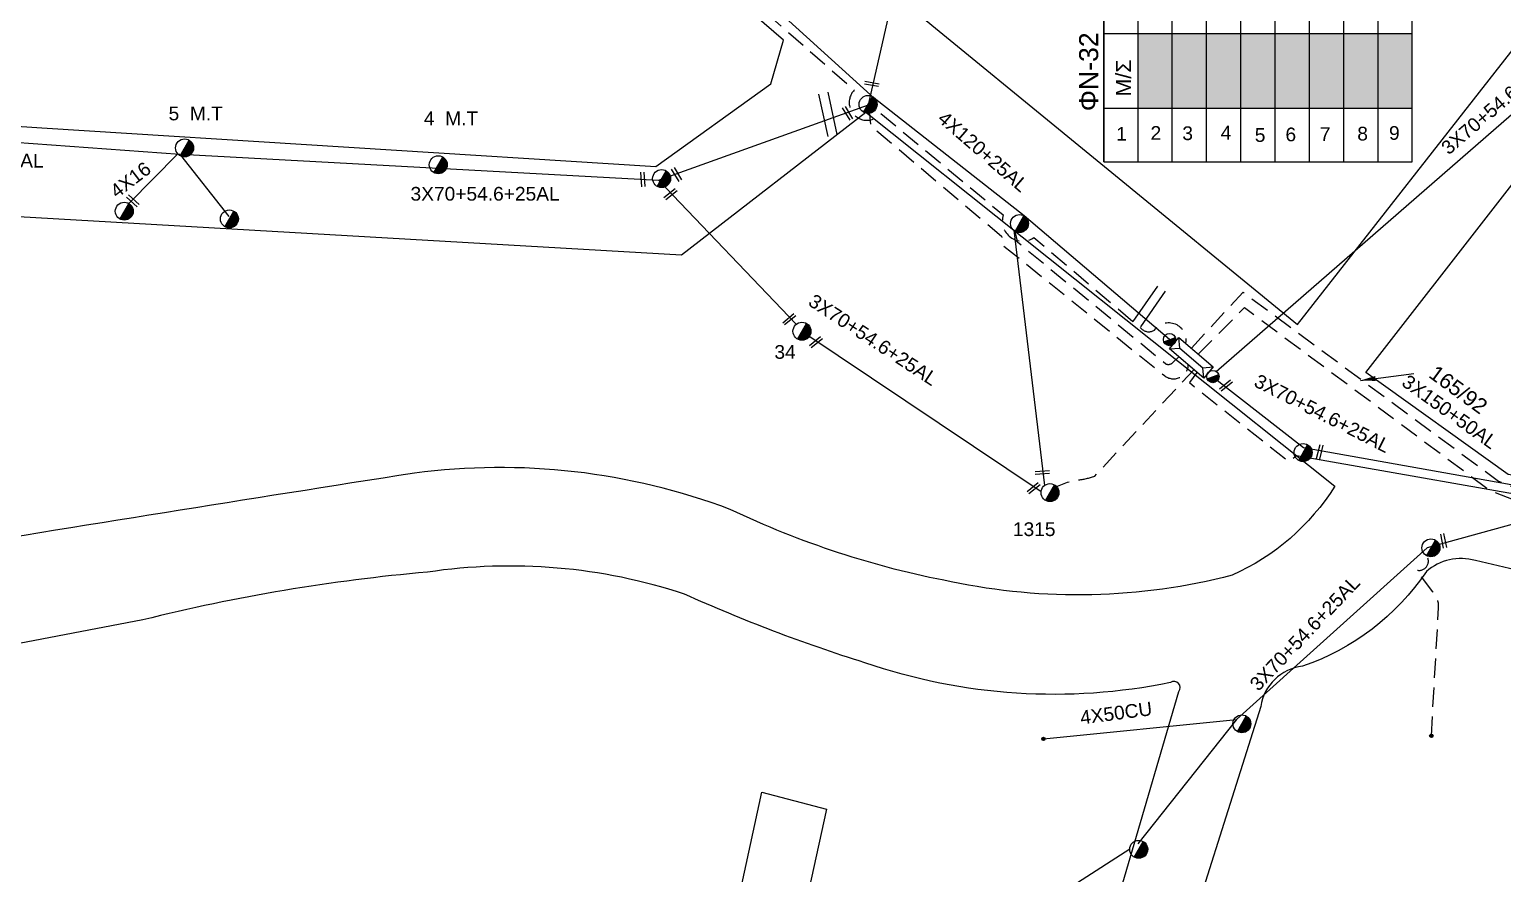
# Model space of a CAD drawing. Header units: millimetres. Extents: x 938 to 3112, y 793 to 1825.
# Drawn here: x 1576 to 1769.3, y 1164.4 to 1275.2 of the extents above; entities that cross this region are included whole.
import ezdxf
from ezdxf.enums import TextEntityAlignment as Align

# ---------------------------------------------------------------- set-up
doc = ezdxf.new("R2010")
doc.units = ezdxf.units.MM
doc.linetypes.add('DASHED', pattern=[19.05, 12.7, -6.35])
for name, color, linetype in [('Ασφαλειοκιβώτια Χ.Τ 9 αναχωρήσεων', 7, 'Continuous'), ('Γέφυρες Εναερίου Δικτύου', 7, 'Continuous'), ('Γυμνά εναέρια ΧΤ (3Φ)   4x50CU', 7, 'Continuous'), ('Γυμνά εναέρια ΧΤ και ΦΟΠ (3Φ)   4x50+16AL', 7, 'Continuous'), ('Εναέρια παροχή ΧΤ 4x16', 7, 'SYN_LINE'), ('Επιγραφές - Σχήματα', 7, 'Continuous'), ('Καλώδια ΧΤ   3x150+50AL', 7, 'DASHED'), ('Καλώδια ΧΤ   3x150+50CU', 7, 'DASHED'), ('Καλώδια ΧΤ   3x48+38+16.5', 7, 'DASHED'), ('Μηχανική τομή', 7, 'Continuous'), ('Στύλος ΦΜ', 7, 'Continuous'), ('Στύλος ΦΜ @ 1', 7, 'Continuous'), ('Συνδέσεις', 7, 'Continuous'), ('Συνεστραμμένα ΧΤ   3x70+54.6+25AL', 7, 'SYN_LINE'), ('Συνεστραμμένα ΧΤ   4x120+25AL', 7, 'SYN_LINE'), ('Τομή', 7, 'Continuous'), ('Υποσταθμός εναέριος 2 στύλων', 7, 'Continuous'), ('Υποσταθμός πόλεως', 7, 'Continuous'), ('Υπόβαθρο ΔΕΗ', 7, 'Continuous')]:
    doc.layers.add(name, color=color, linetype=linetype)
doc.styles.get("Standard").update_dxf_attribs({"font": 'arial.ttf'})
doc.linetypes.add('SYN_LINE', pattern='A,0.5,-0.0001,["/\\/\\/\\/",Standard,S=0.1,R=0,X=0,Y=-0.05],-0.25', length=0.7501)
doc.dimstyles.new('ISO-25', dxfattribs={"dimtxt": 2.5, "dimasz": 2.5, "dimexe": 1.25, "dimexo": 0.625, "dimtad": 1, "dimtxsty": 'Standard', "dimcen": 2.5, "dimaunit": 2, "dimazin": 0, "dimtfac": 1, "dimtmove": 0, "dimatfit": 3, "dimfxl": 1, "dimarcsym": 0})

# ---------------------------------------------------------------- blocks, each defined once
blk = doc.blocks.new('ΑΣΦΑΛΕΙΟΚΙΒΩΤΙΟ ΥΠΟΣΤΑΘΜΟΥ 9 ΑΝΑΧΩΡΗΣΕΩΝ')
at = {"layer": 'Ασφαλειοκιβώτια Χ.Τ 9 αναχωρήσεων', "ltscale": 40}
for p, q in [((-23.8, 40.36), (24.02, 40.36)), ((-9.72, 40.36), (-9.72, -40.64)), ((9.94, 40.36), (9.94, -40.64)), ((-23.8, 31.36), (24.02, 31.36)), ((-23.8, 22.36), (24.02, 22.36)), ((-23.8, 13.36), (24.02, 13.36)), ((-23.8, 4.36), (24.02, 4.36)), ((-23.8, -4.64), (24.02, -4.64)), ((-23.8, -13.64), (24.02, -13.64)), ((-23.8, -22.64), (24.02, -22.64)), ((-23.8, -31.64), (24.02, -31.64))]:
    blk.add_line(p, q, dxfattribs=at)
at = {"layer": 'Ασφαλειοκιβώτια Χ.Τ 9 αναχωρήσεων'}
blk.add_lwpolyline([(-23.8, -40.64), (24.02, -40.64), (24.02, 40.36), (-23.8, 40.36)], close=True, dxfattribs=at)
for s, p in [('1', (-18.22, 37.06)), ('2', (-18.02, 28.07)), ('3', (-18.09, 19.73)), ('4', (-17.94, 9.66)), ('5', (-18.55, 0.71)), ('6', (-18.4, -7.35)), ('7', (-18.34, -16.37)), ('8', (-18.19, -26.2)), ('9', (-18.02, -34.53))]:
    blk.add_text(s, height=3.6, rotation=270, dxfattribs=at).set_placement(p)
at = {"layer": 'Ασφαλειοκιβώτια Χ.Τ 9 αναχωρήσεων', "ltscale": 40}
for tag, height, p in [('ΟΝΟΜΑ', 5, (-0.16, 44.31)), ('ΚΕΙΜΕΝΟ 1', 2, (17.06, 35.59)), ('ΚΕΙΜΕΝΟ 2', 2, (17.06, 26.88)), ('ΚΕΙΜΕΝΟ 3', 2, (17.06, 17.69)), ('ΚΕΙΜΕΝΟ 4', 2, (17.06, 8.71)), ('ΚΕΙΜΕΝΟ 5', 2, (17.06, -0.13)), ('ΚΕΙΜΕΝΟ 6', 2, (17.06, -9.05)), ('ΚΕΙΜΕΝΟ 7', 2, (17.06, -18.13)), ('ΚΕΙΜΕΝΟ 8', 2, (17.06, -26.85)), ('ΚΕΙΜΕΝΟ 9', 2, (17.06, -35.99)), ('ΣΧ', 2, (-0.1, -42.64))]:
    blk.add_attdef(tag, text='', height=height, dxfattribs=at).set_placement(p, align=Align.MIDDLE_CENTER)
blk = doc.blocks.new('ΥΠΟΣΤΑΘΜΟΣ ΕΝΑΕΡΙΟΣ ΕΠΙ 2 ΣΤΥΛΩΝ')
at = {"layer": 'Υποσταθμός εναέριος 2 στύλων', "linetype": 'Continuous'}
for points in [[(-11.97, -2.11, 0.574793), (-8.45, -0.07, 0.268822), (-9.64, 1.98)], [(9.68, -2.15, 0.574793), (13.19, -0.1, 0.268822), (12.01, 1.95)]]:
    blk.add_hatch(color=256, dxfattribs=at).paths.add_polyline_path(points)
for p, q in [((-11.97, -2.11), (-9.64, 1.98)), ((9.68, -2.15), (12.01, 1.95))]:
    blk.add_line(p, q, dxfattribs=at)
for centre in [(-10.81, -0.07), (10.84, -0.1)]:
    blk.add_circle(centre, 2.36, dxfattribs=at)
at = {"layer": 'Υποσταθμός πόλεως', "linetype": 'Continuous', "ltscale": 40}
blk.add_lwpolyline([(-8.57, 2.82), (8.57, 2.82), (8.57, -2.82), (-8.57, -2.82)], close=True, dxfattribs=at)
for points in [[(-5.75, 0), (-8.57, 2.82)], [(-8.57, -2.82), (-5.75, 0)], [(-5.75, 0), (5.75, 0)], [(5.75, 0), (8.57, 2.82)], [(8.57, -2.82), (5.75, 0)]]:
    blk.add_lwpolyline(points, dxfattribs=at)
at = {"layer": 'Υποσταθμός εναέριος 2 στύλων', "ltscale": 40, "flags": 1}
for tag, p in [('ΜΕΤΑΣΧΗΜΑΤΙΣΜΟΣ', (14.09, 2.51)), ('ΙΣΧΥΣ', (14.07, -0.28)), ('ΑΡΙΘΜΟΣ', (14.19, -3))]:
    blk.add_attdef(tag, p, '', height=1.8, dxfattribs=at)
blk = doc.blocks.new('ΥΠΑΡΧΩΝ ΤΣΙΜΕΝΤΕΝΙΟΣ ΣΤΥΛΟΣ')
at = {"layer": 'Στύλος ΦΜ'}
blk.add_hatch(color=256, dxfattribs=at).paths.add_polyline_path([(-1.29, -2.28, 0.574793), (2.62, 0, 0.268822), (1.3, 2.27)])
blk.add_line((-1.29, -2.28), (1.3, 2.27), dxfattribs=at)
blk.add_circle((0, 0), 2.62, dxfattribs=at)
at = {"layer": 'Στύλος ΦΜ', "flags": 4}
for tag, p in [('ΑΡΙΘΜΟΣ', (-4.68, 8.05)), ('ΤΥΠΟΣ', (-4.91, 3.03))]:
    blk.add_attdef(tag, p, '', height=4, dxfattribs=at)
blk = doc.blocks.new('ΤΟΜΗ')
at = {"layer": 'Τομή', "ltscale": 40}
for p, q in [((-5.68, 0), (5.68, 0)), ((5.68, -2.33), (-5.68, -2.33))]:
    blk.add_line(p, q, dxfattribs=at)
blk = doc.blocks.new('ΜΗΧΑΝΙΚΗ ΤΟΜΗ')
at = {"layer": 'Μηχανική τομή', "ltscale": 40}
for p, q in [((-1.89, 0.78), (1.89, 0.78)), ((1.89, 0), (-1.89, 0))]:
    blk.add_line(p, q, dxfattribs=at)
blk = doc.blocks.new('_ΣΥΝΔΕΣΗ')
at = {"layer": 'Συνδέσεις', "linetype": 'SYN_LINE', "ltscale": 40}
blk.add_hatch(color=256, dxfattribs=at).paths.add_polyline_path([(0.5, -0.01, 1), (-0.5, -0.01, 1)])
at = {"layer": 'Συνδέσεις'}
blk.add_circle((0, -0.01), 0.5, dxfattribs=at)

msp = doc.modelspace()

# ---------------------------------------------------------------- hatches: boundary and pattern name
at = {"layer": 'Ασφαλειοκιβώτια Χ.Τ 9 αναχωρήσεων'}
for color, points in [(1, [(1721.5, 1264.9), (1726, 1264.9), (1726, 1274.73), (1721.5, 1274.73)]), (2, [(1726, 1274.73), (1726, 1264.9), (1730.5, 1264.9), (1730.5, 1274.73)]), (151, [(1730.5, 1274.73), (1730.5, 1264.9), (1735, 1264.9), (1735, 1274.73)]), (85, [(1735, 1274.73), (1735, 1264.9), (1739.5, 1264.9), (1739.5, 1274.73)]), (27, [(1739.5, 1274.73), (1739.5, 1264.9), (1744, 1264.9), (1744, 1274.73)]), (6, [(1744, 1274.73), (1744, 1264.9), (1748.5, 1264.9), (1748.5, 1274.73)]), (173, [(1748.5, 1274.73), (1748.5, 1264.9), (1753, 1264.9), (1753, 1274.73)]), (133, [(1753, 1274.73), (1753, 1264.9), (1757.5, 1264.9), (1757.5, 1274.73)])]:
    msp.add_hatch(color=color, dxfattribs=at).paths.add_polyline_path(points)

# ---------------------------------------------------------------- linework, layer by layer
at = {"layer": 'Γέφυρες Εναερίου Δικτύου', "color": 2, "linetype": 'DASHED', "ltscale": 0.2}
msp.add_line((1705.75, 1247.25), (1705.37, 1248.73), dxfattribs=at)
at = {"layer": 'Γέφυρες Εναερίου Δικτύου', "color": 85, "linetype": 'DASHED', "ltscale": 0.2, "flags": 128}
msp.add_lwpolyline([(1686.13, 1265.35), (1686.41, 1262.62), (1703.57, 1248.11), (1703.91, 1246.81)], dxfattribs=at)
at = {"layer": 'Γέφυρες Εναερίου Δικτύου', "color": 2, "linetype": 'DASHED', "ltscale": 0.2, "flags": 128}
msp.add_lwpolyline([(1726.85, 1232.24), (1725.98, 1231.43, -0.307279), (1725.15, 1231.3), (1705.2, 1247.7)], format="xyb", dxfattribs=at)
at = {"layer": 'Γέφυρες Εναερίου Δικτύου', "color": 85, "linetype": 'DASHED', "ltscale": 0.2, "flags": 128}
msp.add_lwpolyline([(1703.91, 1246.81), (1724.96, 1229.8, 0.608724), (1728.1, 1231.18, 1.918835)], format="xyb", dxfattribs=at)
at = {"layer": 'Γέφυρες Εναερίου Δικτύου', "color": 151, "linetype": 'DASHED', "ltscale": 0.2, "flags": 128}
msp.add_lwpolyline([(1710.16, 1214.78, -0.121998), (1713.59, 1216.08, 0.057614), (1715.82, 1216.61), (1728.82, 1230.57)], format="xyb", dxfattribs=at)
at = {"layer": 'Γέφυρες Εναερίου Δικτύου', "color": 1, "linetype": 'DASHED', "ltscale": 0.2, "flags": 128}
msp.add_lwpolyline([(1729.24, 1230.21), (1728.24, 1228.87), (1741.29, 1218.5), (1742.3, 1219.29)], dxfattribs=at)
at = {"layer": 'Γέφυρες Εναερίου Δικτύου', "color": 1, "flags": 128}
msp.add_lwpolyline([(1779.6, 1212.75), (1759.45, 1207.19)], dxfattribs=at)
at = {"layer": 'Γέφυρες Εναερίου Δικτύου', "color": 1, "linetype": 'DASHED', "ltscale": 0.2, "flags": 128}
msp.add_lwpolyline([(1760, 1182.51), (1760.95, 1199.36, 0.214208), (1760.18, 1201.39), (1758.03, 1204.28, 0.764282), (1759.3, 1206.24, 1.236684)], format="xyb", dxfattribs=at)
at = {"layer": 'Γυμνά εναέρια ΧΤ (3Φ)   4x50CU', "color": 1, "linetype": 'SYN_LINE', "ltscale": 20, "flags": 128}
msp.add_lwpolyline([(1709.09, 1182.09), (1734.42, 1184.65)], dxfattribs=at)
at = {"layer": 'Γυμνά εναέρια ΧΤ και ΦΟΠ (3Φ)   4x50+16AL', "color": 85, "flags": 128}
msp.add_lwpolyline([(1686.13, 1265.35), (1696.45, 1310.78), (1706.33, 1347.23), (1718.4, 1386.34), (1735.76, 1382.12), (1757.4, 1455.37), (1771.04, 1498.63), (1789.77, 1561.37), (1818.63, 1647.1), (1837.46, 1635.04), (1859.25, 1623.02)], dxfattribs=at)
at = {"layer": 'Εναέρια παροχή ΧΤ 4x16', "color": 151, "linetype": 'SYN_LINE', "ltscale": 10, "flags": 128}
msp.add_lwpolyline([(1595.83, 1258.74), (1602.19, 1250.69)], dxfattribs=at)
at = {"layer": 'Επιγραφές - Σχήματα', "color": 151, "linetype": 'SYN_LINE', "ltscale": 10}
msp.add_line((1589.05, 1252.4), (1595.5, 1258.89), dxfattribs=at)
at = {"layer": 'Καλώδια ΧΤ   3x150+50AL', "color": 27, "linetype": 'DASHED', "ltscale": 0.2, "flags": 128}
msp.add_lwpolyline([(1728.5, 1233.4), (1735.29, 1240.74), (1768.82, 1215.94), (1779.65, 1211.64), (1824.49, 1203.88), (1821.11, 1190.01, -0.43993), (1824.28, 1171.14)], format="xyb", dxfattribs=at)
at = {"layer": 'Καλώδια ΧΤ   3x150+50AL', "color": 173, "linetype": 'DASHED', "ltscale": 0.2, "flags": 128}
msp.add_lwpolyline([(1729.41, 1232.62), (1735.47, 1238.73), (1767.67, 1214.74), (1778.4, 1210.55), (1824.15, 1202.51)], dxfattribs=at)
at = {"layer": 'Καλώδια ΧΤ   3x150+50CU', "color": 133, "linetype": 'DASHED', "ltscale": 0.2, "flags": 128}
msp.add_lwpolyline([(1646.16, 1305.31), (1648.7, 1302.78), (1647.37, 1299.7), (1654.01, 1293.83, 0.665534), (1657.18, 1291.04), (1684.26, 1267.28, 1.053603), (1687.76, 1264.2), (1703.82, 1250.89, 0.718701), (1707.84, 1247.92), (1722.05, 1235.87, 0.335197), (1723.66, 1235.77, -0.818003), (1727.73, 1234.05)], format="xyb", dxfattribs=at)
at = {"layer": 'Συνεστραμμένα ΧΤ   3x70+54.6+25AL', "color": 6, "linetype": 'SYN_LINE', "ltscale": 20, "flags": 128}
for points in [[(1731.78, 1230.34), (1781.97, 1274.06), (1857.78, 1371.99)], [(1779.3, 1213.89), (1743.24, 1220.3), (1731.71, 1229.29)]]:
    msp.add_lwpolyline(points, dxfattribs=at)
at = {"layer": 'Συνεστραμμένα ΧΤ   3x70+54.6+25AL', "color": 151, "linetype": 'SYN_LINE', "ltscale": 20, "flags": 128}
for points in [[(1658.57, 1255.44), (1686.13, 1265.35)], [(1557.22, 1261.65), (1595.73, 1258.88)], [(1595.91, 1258.87), (1658.57, 1255.44), (1676.64, 1236.53)], [(1705.22, 1248.87), (1709.25, 1215.37)], [(1677.44, 1235.69), (1677.66, 1235.46), (1708.79, 1214.58)]]:
    msp.add_lwpolyline(points, dxfattribs=at)
at = {"layer": 'Συνεστραμμένα ΧΤ   3x70+54.6+25AL', "color": 1, "linetype": 'SYN_LINE', "ltscale": 20, "flags": 128}
for points in [[(1742.3, 1219.29), (1779.6, 1212.75)], [(1759.45, 1207.19), (1734.42, 1184.65), (1721.47, 1168.3)], [(1720.41, 1167.62), (1698.6, 1153.59)]]:
    msp.add_lwpolyline(points, dxfattribs=at)
at = {"layer": 'Συνεστραμμένα ΧΤ   4x120+25AL', "color": 2, "linetype": 'SYN_LINE', "ltscale": 20}
msp.add_lwpolyline([(1725.64, 1234.52), (1706.54, 1250.78), (1686.89, 1266.24), (1656.52, 1293.78), (1634.3, 1313.37), (1609.53, 1333.34)], dxfattribs=at)
at = {"layer": 'Υπόβαθρο ΔΕΗ', "flags": 128}
for points in [[(1902.74, 1545.24), (1952.24, 1512.68), (1975.04, 1541.92), (1982.13, 1554.7), (1983.22, 1560.38), (1965.45, 1570.59, -0.071197), (1899.01, 1590.32, -0.025167), (1877.4, 1601.96), (1816.73, 1636.81), (1796.69, 1572.1), (1777.11, 1510.72), (1756.99, 1444.82), (1737.1, 1380.25), (1719.95, 1384.76), (1699.74, 1315.36), (1689.83, 1279.6), (1742.44, 1236.52)], [(1902.74, 1545.24), (1952.24, 1512.68), (1975.04, 1541.92), (1982.13, 1554.7), (1983.22, 1560.38), (1965.45, 1570.59, -0.071197), (1899.01, 1590.32, -0.025167), (1877.4, 1601.96), (1816.73, 1636.81), (1796.69, 1572.1), (1777.11, 1510.72), (1756.99, 1444.82), (1737.1, 1380.25), (1719.95, 1384.76), (1699.74, 1315.36), (1689.83, 1279.6), (1742.44, 1236.52)], [(1815.51, 1248.65), (1805.75, 1210.6), (1770.09, 1216.79), (1751.39, 1230.19), (1802.74, 1296.3), (1854.78, 1364.96), (1912.86, 1442.94), (1968.55, 1517.05), (1980.94, 1534.63), (2026.78, 1499.54), (2042.99, 1488.25, 0.093735), (2077.62, 1472.47), (2041.4, 1413.85), (2018.66, 1387.44), (1969.01, 1329.14), (1915.86, 1268.09), (1863.15, 1208.16), (1843.9, 1203.5), (1813.5, 1209.16), (1822.81, 1248.58)], [(1563.95, 1251.31), (1661.58, 1245.64), (1685.77, 1264.38), (1747.32, 1215.28, -0.149673), (1733.85, 1203.59, -0.116211), (1696.97, 1202.74, -0.064883), (1667.99, 1212.23, 0.123745), (1626.53, 1216.98, 0.002186), (1560.99, 1206.47), (1563.95, 1251.31)], [(1563.95, 1251.31), (1661.58, 1245.64), (1685.77, 1264.38), (1747.32, 1215.28, -0.149673), (1733.85, 1203.59, -0.116211), (1696.97, 1202.74, -0.064883), (1667.99, 1212.23, 0.123745), (1626.53, 1216.98, 0.002186), (1560.99, 1206.47), (1563.95, 1251.31)], [(1536.61, 981.41), (1576, 1003.83), (1641.81, 1030.5), (1652.18, 1080.45), (1660.15, 1119.74), (1672.12, 1175.12), (1680.6, 1172.86), (1670.96, 1128.73), (1707.05, 1120.59), (1726.86, 1188.33, 0.880566), (1725.77, 1189.49, -0.134), (1685.66, 1192.09, -0.029418), (1661.96, 1201.11, 0.117626), (1628.25, 1203.99, 0.039457), (1590.91, 1197.73), (1529.83, 1186.03), (1527.07, 1170.07), (1573.62, 1160.85), (1560.27, 1100.25), (1546.53, 1037.6), (1535.2, 982.38, 1.083374), (1536.61, 981.41, -0.030078)], [(1536.61, 981.41), (1576, 1003.83), (1641.81, 1030.5), (1652.18, 1080.45), (1660.15, 1119.74), (1672.12, 1175.12), (1680.6, 1172.86), (1670.96, 1128.73), (1707.05, 1120.59), (1726.86, 1188.33, 0.880566), (1725.77, 1189.49, -0.134), (1685.66, 1192.09, -0.029418), (1661.96, 1201.11, 0.117626), (1628.25, 1203.99, 0.039457), (1590.91, 1197.73), (1529.83, 1186.03), (1527.07, 1170.07), (1573.62, 1160.85), (1560.27, 1100.25), (1546.53, 1037.6), (1535.2, 982.38, 1.083374), (1536.61, 981.41, -0.030078)], [(1771, 1140.8), (1750.05, 1071.45, 0.884348), (1751.08, 1069.59), (1777.76, 1077.27), (1796.42, 1133.15), (1803.06, 1152.55), (1820.96, 1169.81, 0.397609), (1821.72, 1187.51, 0.059226), (1813.21, 1194.1, 0.005218), (1765.78, 1205.51, 0.255722), (1759.35, 1204.06, -0.162778), (1743.08, 1191.64, 0.335501), (1737.6, 1186.35), (1725.49, 1148.01), (1713.62, 1107.9)], [(1771, 1140.8), (1750.05, 1071.45, 0.884348), (1751.08, 1069.59), (1777.76, 1077.27), (1796.42, 1133.15), (1803.06, 1152.55), (1820.96, 1169.81, 0.397609), (1821.72, 1187.51, 0.059226), (1813.21, 1194.1, 0.005218), (1765.78, 1205.51, 0.255722), (1759.35, 1204.06, -0.162778), (1743.08, 1191.64, 0.335501), (1737.6, 1186.35), (1725.49, 1148.01), (1713.62, 1107.9)]]:
    msp.add_lwpolyline(points, format="xyb", dxfattribs=at)
for points in [[(1742.44, 1236.52), (1771.69, 1273.86), (1786.08, 1292.3), (1761.61, 1310.52), (1765.8, 1316.17), (1790.76, 1298.05), (1838.01, 1359.46), (1802.44, 1377.28), (1806.5, 1385.31), (1843, 1366.43), (1861.31, 1391.05), (1822.47, 1409.4), (1826.14, 1417.58), (1866.86, 1398.63), (1905.78, 1450.95), (1944.16, 1502.12), (1895.65, 1536.52)], [(1742.44, 1236.52), (1771.69, 1273.86), (1786.08, 1292.3), (1761.61, 1310.52), (1765.8, 1316.17), (1790.76, 1298.05), (1838.01, 1359.46), (1802.44, 1377.28), (1806.5, 1385.31), (1843, 1366.43), (1861.31, 1391.05), (1822.47, 1409.4), (1826.14, 1417.58), (1866.86, 1398.63), (1905.78, 1450.95), (1944.16, 1502.12), (1895.65, 1536.52)], [(1815.51, 1248.65), (1805.75, 1210.6), (1770.09, 1216.79), (1751.39, 1230.19), (1802.74, 1296.3), (1854.78, 1364.96), (1912.86, 1442.94), (1968.55, 1517.05), (1980.94, 1534.63)]]:
    msp.add_lwpolyline(points, dxfattribs=at)
msp.add_lwpolyline([(1515.51, 1337.16), (1513.9, 1288.04), (1513.24, 1266.56), (1577.65, 1262.33), (1658.2, 1257.25), (1673.29, 1268.09), (1674.98, 1273.85), (1608.86, 1330.92)], close=True, dxfattribs=at)
msp.add_lwpolyline([(1515.51, 1337.16), (1513.9, 1288.04), (1513.24, 1266.56), (1577.65, 1262.33), (1658.2, 1257.25), (1673.29, 1268.09), (1674.98, 1273.85), (1608.86, 1330.92)], close=True, dxfattribs=at)

# ---------------------------------------------------------------- block references
at = {"layer": 'Ασφαλειοκιβώτια Χ.Τ 9 αναχωρήσεων', "xscale": 0.5, "yscale": 0.5, "zscale": 0.5, "rotation": 90}
msp.add_blockref('ΑΣΦΑΛΕΙΟΚΙΒΩΤΙΟ ΥΠΟΣΤΑΘΜΟΥ 9 ΑΝΑΧΩΡΗΣΕΩΝ', (1737.18, 1269.76), dxfattribs=at).add_auto_attribs({'ΟΝΟΜΑ': 'ΦΝ-32'})
at = {"layer": 'Μηχανική τομή'}
for p, xscale, yscale, zscale, rotation in [((1686.52, 1267.89), 0.5000000000000157, 0.5000000000000157, 0.5000000000000157, 350.4878858932801), ((1683.21, 1264.13), 0.4999999999999297, 0.4999999999999297, 0.4999999999999297, 301.5105204472641), ((1660.78, 1256.1), 0.4999999999999297, 0.4999999999999297, 0.4999999999999297, 301.5105204472641), ((1656.32, 1255.54), 0.4999999999999448, 0.4999999999999448, 0.4999999999999448, 273.3435216928432), ((1589.72, 1252.88), 0.4999999999999397, 0.4999999999999397, 0.4999999999999397, 137.5623484807786), ((1660.02, 1253.78), 0.4999999999999636, 0.4999999999999636, 0.4999999999999636, 219.0702837215301), ((1675.6, 1237.34), 0.4999999999999636, 0.4999999999999636, 0.4999999999999636, 219.0702837215301), ((1679.1, 1234.35), 0.4999999999999636, 0.4999999999999636, 0.4999999999999636, 219.0702837215301), ((1732.91, 1228.64), 0.4999999999999636, 0.4999999999999636, 0.4999999999999636, 219.0702837215301), ((1745.17, 1219.83), 0.5000000000000043, 0.5000000000000043, 0.5000000000000043, 255.9274376139536), ((1708.93, 1217.27), 0.499999999999948, 0.499999999999948, 0.499999999999948, 184.5485843609099), ((1707.68, 1215.18), 0.4999999999999636, 0.4999999999999636, 0.4999999999999636, 219.0702837215301), ((1761.42, 1208.06), 0.5000000000000236, 0.5000000000000236, 0.5000000000000236, 281.7373482233032)]:
    msp.add_blockref('ΜΗΧΑΝΙΚΗ ΤΟΜΗ', p, dxfattribs=dict(at, xscale=xscale, yscale=yscale, zscale=zscale, rotation=rotation))
at = {"layer": 'Στύλος ΦΜ @ 1', "ltscale": 40, "xscale": 0.4499999999998181, "yscale": 0.4499999999998181, "zscale": 0.4499999999998181}
for p in [(1686.07, 1265.4), (1686.07, 1265.4), (1658.98, 1255.66), (1658.98, 1255.66), (1588.46, 1251.38), (1588.46, 1251.38), (1602.25, 1250.36), (1602.25, 1250.36), (1705.95, 1249.76), (1705.95, 1249.76), (1743.17, 1219.69), (1743.17, 1219.69), (1759.94, 1207.18), (1735.13, 1184.08), (1721.59, 1167.6), (1721.59, 1167.6)]:
    msp.add_blockref('ΥΠΑΡΧΩΝ ΤΣΙΜΕΝΤΕΝΙΟΣ ΣΤΥΛΟΣ', p, dxfattribs=at)
at = {"layer": 'Στύλος ΦΜ @ 1', "ltscale": 40}
ref = msp.add_blockref('ΥΠΑΡΧΩΝ ΤΣΙΜΕΝΤΕΝΙΟΣ ΣΤΥΛΟΣ', (1596.37, 1259.69), dxfattribs=dict(at, xscale=0.4499999999998181, yscale=0.4499999999998181, zscale=0.4499999999998181))
ref.add_attrib('ΤΥΠΟΣ', '5  M.T', (1594.27, 1263.31), dxfattribs={"layer": 'Στύλος ΦΜ', "height": 1.8, "flags": 4})
ref = msp.add_blockref('ΥΠΑΡΧΩΝ ΤΣΙΜΕΝΤΕΝΙΟΣ ΣΤΥΛΟΣ', (1596.37, 1259.69), dxfattribs=dict(at, xscale=0.4499999999998181, yscale=0.4499999999998181, zscale=0.4499999999998181))
ref.add_attrib('ΤΥΠΟΣ', '5  M.T', (1594.27, 1263.31), dxfattribs={"layer": 'Στύλος ΦΜ', "height": 1.8, "flags": 4})
ref = msp.add_blockref('ΥΠΑΡΧΩΝ ΤΣΙΜΕΝΤΕΝΙΟΣ ΣΤΥΛΟΣ', (1629.67, 1257.48), dxfattribs=dict(at, xscale=0.4499999999998181, yscale=0.4499999999998181, zscale=0.4499999999998181))
ref.add_attrib('ΤΥΠΟΣ', '4  M.T', (1627.77, 1262.67), dxfattribs={"layer": 'Στύλος ΦΜ', "height": 1.8, "flags": 4})
ref = msp.add_blockref('ΥΠΑΡΧΩΝ ΤΣΙΜΕΝΤΕΝΙΟΣ ΣΤΥΛΟΣ', (1629.67, 1257.48), dxfattribs=dict(at, xscale=0.4499999999998181, yscale=0.4499999999998181, zscale=0.4499999999998181))
ref.add_attrib('ΤΥΠΟΣ', '4  M.T', (1627.77, 1262.67), dxfattribs={"layer": 'Στύλος ΦΜ', "height": 1.8, "flags": 4})
ref = msp.add_blockref('ΥΠΑΡΧΩΝ ΤΣΙΜΕΝΤΕΝΙΟΣ ΣΤΥΛΟΣ', (1677.4, 1235.62), dxfattribs=dict(at, xscale=0.4499999999998181, yscale=0.4499999999998181, zscale=0.4499999999998181))
ref.add_attrib('ΤΥΠΟΣ', '34', (1673.78, 1232), dxfattribs={"layer": 'Στύλος ΦΜ', "height": 1.8, "flags": 4})
ref = msp.add_blockref('ΥΠΑΡΧΩΝ ΤΣΙΜΕΝΤΕΝΙΟΣ ΣΤΥΛΟΣ', (1677.4, 1235.62), dxfattribs=dict(at, xscale=0.4499999999998181, yscale=0.4499999999998181, zscale=0.4499999999998181))
ref.add_attrib('ΤΥΠΟΣ', '34', (1673.78, 1232), dxfattribs={"layer": 'Στύλος ΦΜ', "height": 1.8, "flags": 4})
ref = msp.add_blockref('ΥΠΑΡΧΩΝ ΤΣΙΜΕΝΤΕΝΙΟΣ ΣΤΥΛΟΣ', (1709.95, 1214.43), dxfattribs=dict(at, xscale=0.4499999999998181, yscale=0.4499999999998181, zscale=0.4499999999998181))
ref.add_attrib('ΤΥΠΟΣ', '1315', (1705.08, 1208.73), dxfattribs={"layer": 'Στύλος ΦΜ', "height": 1.8, "flags": 4})
at = {"layer": 'Συνδέσεις', "xscale": 0.4500000000000455, "yscale": 0.4500000000000455, "zscale": 0.4500000000000455}
for p in [(1709.09, 1182.1), (1760, 1182.51)]:
    msp.add_blockref('_ΣΥΝΔΕΣΗ', p, dxfattribs=at)
at = {"layer": 'Τομή'}
for p, xscale, yscale, zscale, rotation in [((1681.37, 1264.21), 0.5000000000000124, 0.5000000000000124, 0.5000000000000124, 282.1649711107626), ((1681.37, 1264.21), 0.5000000000000124, 0.5000000000000124, 0.5000000000000124, 282.1649711107626), ((1722.49, 1239.21), 0.5000000000000152, 0.5000000000000152, 0.5000000000000152, 54.9726784500475), ((1722.49, 1239.21), 0.5000000000000152, 0.5000000000000152, 0.5000000000000152, 54.9726784500475)]:
    msp.add_blockref('ΤΟΜΗ', p, dxfattribs=dict(at, xscale=xscale, yscale=yscale, zscale=zscale, rotation=rotation))
at = {"layer": 'Υποσταθμός εναέριος 2 στύλων', "lineweight": 30, "xscale": 0.3454229231722513, "yscale": 0.3454229231722513, "zscale": 0.3454229231722513, "rotation": 319.5908406689925}
msp.add_blockref('ΥΠΟΣΤΑΘΜΟΣ ΕΝΑΕΡΙΟΣ ΕΠΙ 2 ΣΤΥΛΩΝ', (1728.5, 1232.12), dxfattribs=at)

# ---------------------------------------------------------------- texts
at = {"layer": 'Γυμνά εναέρια ΧΤ (3Φ)   4x50CU'}
msp.add_text('4X50CU', height=1.8, rotation=7.4645, dxfattribs=at).set_placement((1718.63, 1185.5), align=Align.MIDDLE)
at = {"layer": 'Εναέρια παροχή ΧΤ 4x16', "ltscale": 20}
msp.add_text('4X16', height=1.8, rotation=37.4778, dxfattribs=at).set_placement((1589.27, 1255.51), align=Align.MIDDLE)
at = {"layer": 'Επιγραφές - Σχήματα', "linetype": 'DASHED', "ltscale": 0.2, "char_height": 2, "attachment_point": 1}
for s, insert, width, rotation in [('Μ/Σ', (1718.6, 1266.45), 5.3796, 90), ('165/92', (1760.7, 1231.29), 17.7581, 323.7345)]:
    msp.add_mtext(s, dxfattribs=dict(at, insert=insert, width=width, rotation=rotation))
at = {"layer": 'Καλώδια ΧΤ   3x150+50AL', "ltscale": 0.2}
msp.add_text('3X150+50AL', height=1.8, rotation=324.2369, dxfattribs=at).set_placement((1762.42, 1225.05), align=Align.MIDDLE)
at = {"layer": 'Καλώδια ΧΤ   3x48+38+16.5', "ltscale": 0.2}
msp.add_text('4X120+25AL', height=1.8, rotation=319.1109, dxfattribs=at).set_placement((1701.18, 1259.21), align=Align.MIDDLE)
at = {"layer": 'Συνεστραμμένα ΧΤ   3x70+54.6+25AL', "ltscale": 20}
for rotation, p in [(40.6586, (1769.11, 1265.75)), (359.2159, (1568.09, 1258.13)), (326.6404, (1686.75, 1234.5)), (332.9626, (1745.7, 1224.83)), (46.4802, (1743.39, 1195.98))]:
    msp.add_text('3X70+54.6+25AL', height=1.8, rotation=rotation, dxfattribs=at).set_placement(p, align=Align.MIDDLE)
msp.add_text('3X70+54.6+25AL', height=1.8, dxfattribs=at).set_placement((1635.81, 1253.67), align=Align.MIDDLE)

# ---------------------------------------------------------------- leaders
at = {"layer": 'Επιγραφές - Σχήματα', "ltscale": 40}
msp.add_leader([(1750.69, 1229.16), (1757.71, 1230.07)], dimstyle='ISO-25', override={"dimasz": 2, "dimtad": 0}, dxfattribs=at)

doc.saveas('drawing.dxf')
